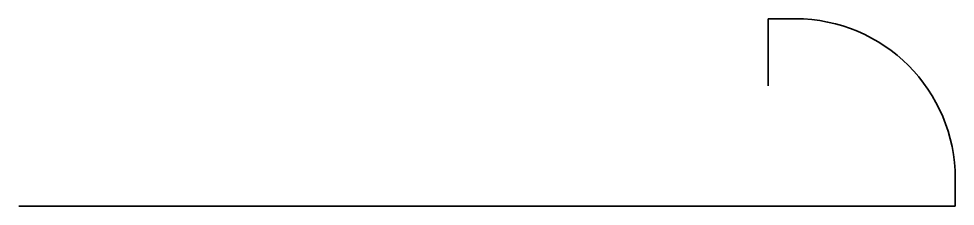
# Model space of a CAD drawing. Header units: metres. Extents: x -27 to 8, y 1 to 8.
import ezdxf

# ---------------------------------------------------------------- set-up
doc = ezdxf.new("R2010")
doc.units = ezdxf.units.M
doc.layers.add('A-DETL-GENF', color=92, linetype='Continuous', lineweight=18)

# ---------------------------------------------------------------- blocks, each defined once
blk = doc.blocks.new('42 tegelhoekprofiel - kwartrond 8mm-1546536-00_0 Basismaterialen')
at = {"layer": 'A-DETL-GENF', "lineweight": 35}
for p, q in [((1.003, 8), (1.003, 5.493)), ((1.003, 8), (2.026, 8)), ((8, 1), (8, 2.026)), ((8, 1), (-27, 1))]:
    blk.add_line(p, q, dxfattribs=at)
blk.add_arc((2.026, 2.026), 5.974, 360, 90, dxfattribs=at)

msp = doc.modelspace()

# ---------------------------------------------------------------- block references
msp.add_blockref('42 tegelhoekprofiel - kwartrond 8mm-1546536-00_0 Basismaterialen', (0, 0))

doc.saveas('drawing.dxf')
